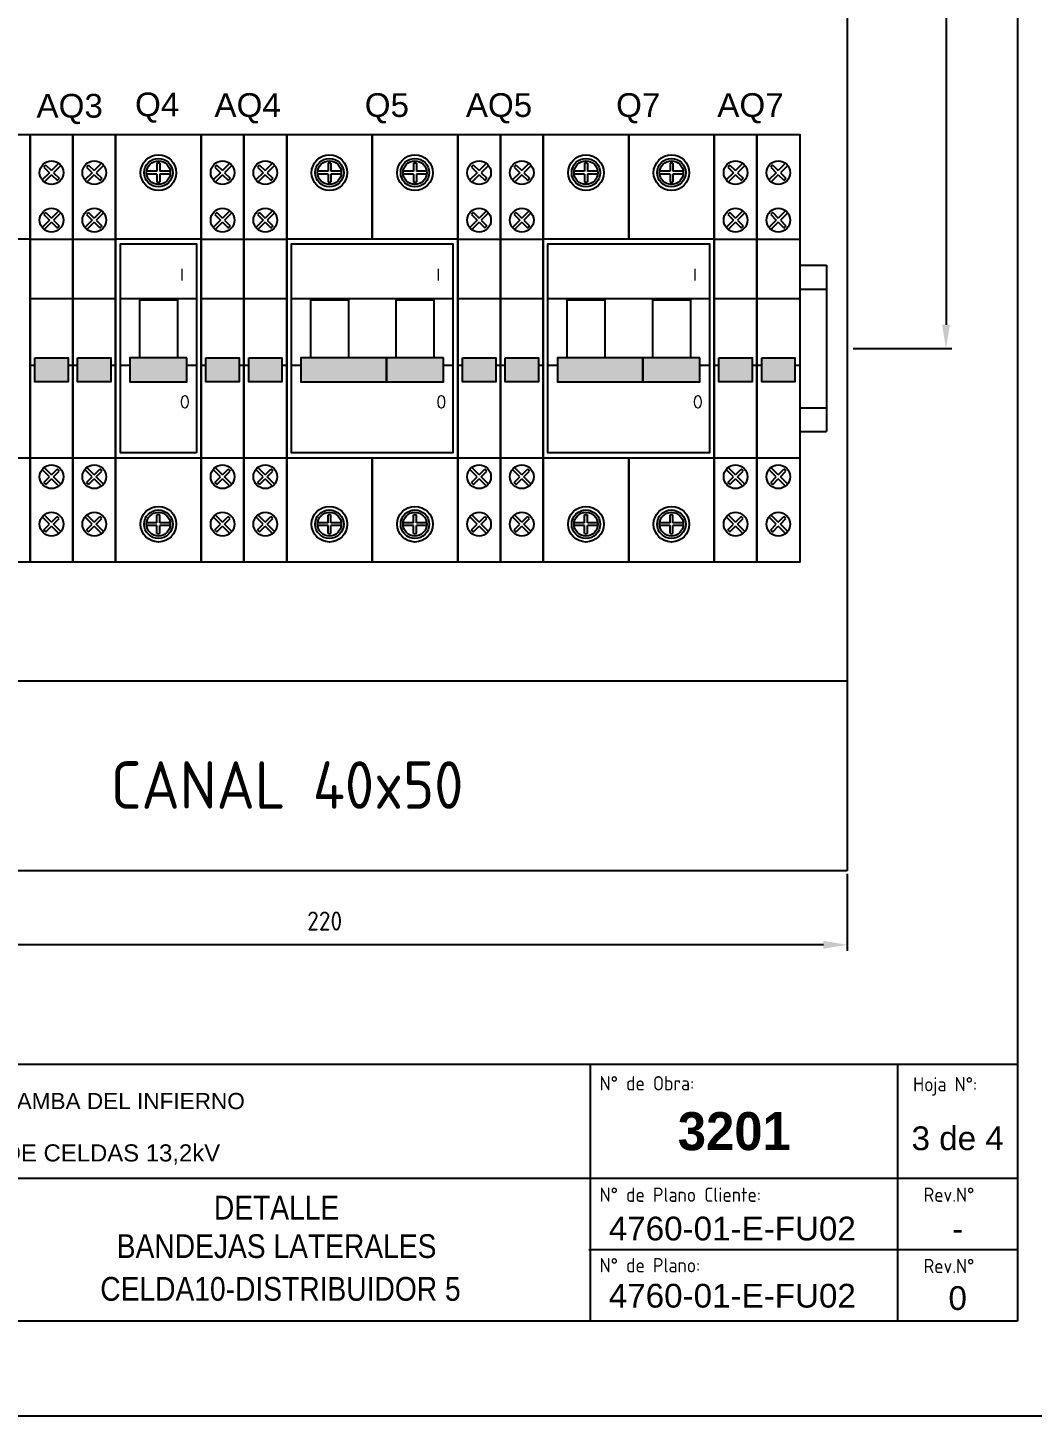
# Model space of a CAD drawing. Header units: millimetres. Extents: x 2272 to 7312, y -3839 to -3184.
# Drawn here: x 3417.3 to 3523, y -3839.2 to -3693 of the extents above; entities that cross this region are included whole.
import ezdxf
from ezdxf.enums import TextEntityAlignment as Align

# ---------------------------------------------------------------- set-up
doc = ezdxf.new("R2010")
doc.units = ezdxf.units.MM
for name, color, linetype in [('AUXILIAR', 30, 'Continuous'), ('COTAS', 3, 'Continuous'), ('TEXTO', 3, 'Continuous'), ('TEXTOS', 3, 'Continuous')]:
    doc.layers.add(name, color=color, linetype=linetype)
doc.styles.add('ROMAND', font='romand__.ttf')
doc.styles.add('ROMANS', font='isocp3.shx')
doc.styles.get("Standard").update_dxf_attribs({"font": 'arial.ttf'})
doc.styles.add('style1', font='arial.ttf', dxfattribs={"height": 1})
doc.styles.add('style2', font='romab___.ttf', dxfattribs={"height": 1})

# ---------------------------------------------------------------- blocks, each defined once
blk = doc.blocks.new('A3-Funcional')
at = {"color": 1, "linetype": 'Continuous'}
for p, q in [((410, 287), (410, 10)), ((410, 37), (25, 37)), ((365, 37), (365, 10)), ((410, 10), (25, 10))]:
    blk.add_line(p, q, dxfattribs=at)
at = {"color": 1}
blk.add_line((365, 37), (365, 10), dxfattribs=at)
at = {"color": 7}
for p, q in [((397.38, 37), (397.38, 25)), ((365, 25), (282, 25)), ((409.88, 25), (364.88, 25)), ((397.38, 25), (397.38, 10)), ((409.88, 17.5), (364.88, 17.5))]:
    blk.add_line(p, q, dxfattribs=at)
at = {"color": 11}
blk.add_lwpolyline([(0, 0), (0, 297), (420, 297), (420, 0)], close=True, dxfattribs=at)
at = {"layer": 'TEXTOS', "color": 4, "linetype": 'Continuous', "style": 'ROMANS'}
for s, p in [('N° de Obra:', (366.01, 34.29)), ('Hoja N°:', (399.01, 34.19)), ('N° de Plano Cliente:', (366.01, 22.56)), ('Rev.N°', (400.12, 22.56)), ('N° de Plano:', (366.01, 15.14)), ('Rev.N°', (400.12, 15.06))]:
    blk.add_text(s, height=1.5, dxfattribs=at).set_placement(p)
at = {"layer": 'TEXTOS', "color": 7, "linetype": 'Continuous', "style": 'style2', "width": 0.8}
blk.add_attdef('CLIENTE', (295.02, 31.81), '', height=3.5, dxfattribs=at)
at = {"layer": 'TEXTOS', "color": 7, "style": 'style2'}
blk.add_attdef('NºOBRA', text='', height=4, dxfattribs=at).set_placement((380.19, 28), align=Align.CENTER)
at = {"layer": 'TEXTOS', "style": 'ROMANS'}
for tag, p in [('04/01/01', (204.48, 27.37)), ('NAMEDIB', (224.48, 27.33)), ('FECHREV', (204.48, 20.11)), ('NAMEREV', (224.48, 20.1)), ('FECHAPR', (204.48, 12.61)), ('NAMEAPR', (224.48, 12.6))]:
    blk.add_attdef(tag, text='', height=2, dxfattribs=at).set_placement(p, align=Align.CENTER)
at = {"layer": 'TEXTOS', "color": 7, "style": 'style1'}
blk.add_attdef('OBRA', (295.02, 26.8), '', height=2.5, dxfattribs=at)
at = {"layer": 'TEXTOS', "color": 7, "linetype": 'Continuous', "style": 'style1'}
for tag, p in [('0/0', (403.7, 28)), ('1088-01MP01', (379.98, 18.5)), ('REVCLIENTE', (403.7, 18.5)), ('1088-01MP01', (379.98, 11.43)), ('REV', (403.7, 11.19))]:
    blk.add_attdef(tag, text='', height=2.5, dxfattribs=at).set_placement(p, align=Align.CENTER)
at = {"layer": 'TEXTOS', "color": 7, "style": 'style1', "width": 0.85}
for tag, p in [('DESCRIPCION1', (332.01, 20.37)), ('DESCRIPCION2', (332.01, 16.29)), ('DESCRIPCION3', (332.01, 12.18))]:
    blk.add_attdef(tag, text='', height=2.5, dxfattribs=at).set_placement(p, align=Align.CENTER)
blk = doc.blocks.new('A$C24A666E3')
at = {"layer": 'AUXILIAR'}
h = blk.add_hatch(color=256, dxfattribs=at)
h.dxf.hatch_style = 1
h.paths.add_polyline_path([(1286.585, -384.497), (1279.585, -384.497), (1279.585, -389.497), (1286.585, -389.497)])
h = blk.add_hatch(color=256, dxfattribs=at)
h.dxf.hatch_style = 1
h.paths.add_polyline_path([(1295.585, -384.497), (1288.585, -384.497), (1288.585, -389.497), (1295.585, -389.497)])
blk.add_hatch(color=256, dxfattribs=at).paths.add_polyline_path([(1311.585, -384.497), (1299.585, -384.497), (1299.585, -389.497), (1311.585, -389.497)])
h = blk.add_hatch(color=256, dxfattribs=at)
h.dxf.hatch_style = 1
h.paths.add_polyline_path([(1322.585, -384.497), (1315.585, -384.497), (1315.585, -389.497), (1322.585, -389.497)])
h = blk.add_hatch(color=256, dxfattribs=at)
h.dxf.hatch_style = 1
h.paths.add_polyline_path([(1331.585, -384.497), (1324.585, -384.497), (1324.585, -389.497), (1331.585, -389.497)])
h = blk.add_hatch(color=256, dxfattribs=at)
h.paths.add_polyline_path([(1365.585, -384.497), (1353.585, -384.497), (1353.585, -389.497), (1365.585, -389.497)])
h.paths.add_polyline_path([(1353.585, -384.497), (1335.585, -384.497), (1335.585, -389.497), (1353.585, -389.497)])
h = blk.add_hatch(color=256, dxfattribs=at)
h.dxf.hatch_style = 1
h.paths.add_polyline_path([(1376.585, -384.497), (1369.585, -384.497), (1369.585, -389.497), (1376.585, -389.497)])
h = blk.add_hatch(color=256, dxfattribs=at)
h.dxf.hatch_style = 1
h.paths.add_polyline_path([(1385.585, -384.497), (1378.585, -384.497), (1378.585, -389.497), (1385.585, -389.497)])
h = blk.add_hatch(color=256, dxfattribs=at)
h.paths.add_polyline_path([(1419.585, -384.497), (1407.585, -384.497), (1407.585, -389.497), (1419.585, -389.497)])
h.paths.add_polyline_path([(1407.585, -384.497), (1389.585, -384.497), (1389.585, -389.497), (1407.585, -389.497)])
h = blk.add_hatch(color=256, dxfattribs=at)
h.dxf.hatch_style = 1
h.paths.add_polyline_path([(1430.585, -384.497), (1423.585, -384.497), (1423.585, -389.497), (1430.585, -389.497)])
h = blk.add_hatch(color=256, dxfattribs=at)
h.dxf.hatch_style = 1
h.paths.add_polyline_path([(1439.585, -384.497), (1432.585, -384.497), (1432.585, -389.497), (1439.585, -389.497)])
for p, q in [((1450.585, -62.497), (1450.585, -492.497)), ((1230.585, -452.497), (1450.585, -452.497)), ((1450.585, -452.497), (1450.585, -492.497)), ((1450.585, -492.497), (1230.585, -492.497)), ((1450.585, -492.497), (1230.585, -492.497))]:
    blk.add_line(p, q)
for p, q in [((1281.475, -344.311), (1282.661, -345.497)), ((1281.899, -343.886), (1283.085, -345.072)), ((1284.628, -343.53), (1283.085, -345.072)), ((1285.052, -343.954), (1283.509, -345.497)), ((1290.475, -344.311), (1291.661, -345.497)), ((1290.899, -343.886), (1292.085, -345.072)), ((1293.628, -343.53), (1292.085, -345.072)), ((1294.052, -343.954), (1292.509, -345.497)), ((1305.285, -343.519), (1305.285, -345.197)), ((1305.885, -343.519), (1305.885, -345.197)), ((1317.475, -344.311), (1318.661, -345.497)), ((1317.899, -343.886), (1319.085, -345.072)), ((1320.628, -343.53), (1319.085, -345.072)), ((1321.052, -343.954), (1319.509, -345.497)), ((1326.475, -344.311), (1327.661, -345.497)), ((1326.899, -343.886), (1328.085, -345.072)), ((1329.628, -343.53), (1328.085, -345.072)), ((1330.052, -343.954), (1328.509, -345.497)), ((1341.285, -343.519), (1341.285, -345.197)), ((1341.885, -343.519), (1341.885, -345.197)), ((1359.285, -343.519), (1359.285, -345.197)), ((1359.885, -343.519), (1359.885, -345.197)), ((1371.475, -344.311), (1372.661, -345.497)), ((1371.899, -343.886), (1373.085, -345.072)), ((1374.628, -343.53), (1373.085, -345.072)), ((1375.052, -343.954), (1373.509, -345.497)), ((1380.475, -344.311), (1381.661, -345.497)), ((1380.899, -343.886), (1382.085, -345.072)), ((1383.628, -343.53), (1382.085, -345.072)), ((1384.052, -343.954), (1382.509, -345.497)), ((1395.285, -343.519), (1395.285, -345.197)), ((1395.885, -343.519), (1395.885, -345.197)), ((1413.285, -343.519), (1413.285, -345.197)), ((1413.885, -343.519), (1413.885, -345.197)), ((1425.475, -344.311), (1426.661, -345.497)), ((1425.899, -343.886), (1427.085, -345.072)), ((1428.628, -343.53), (1427.085, -345.072)), ((1429.052, -343.954), (1427.509, -345.497)), ((1434.475, -344.311), (1435.661, -345.497)), ((1434.899, -343.886), (1436.085, -345.072)), ((1437.628, -343.53), (1436.085, -345.072)), ((1438.052, -343.954), (1436.509, -345.497)), ((1282.661, -345.497), (1281.118, -347.04)), ((1283.085, -345.921), (1281.542, -347.464)), ((1283.085, -345.921), (1284.271, -347.107)), ((1283.509, -345.497), (1284.695, -346.683)), ((1291.661, -345.497), (1290.118, -347.04)), ((1292.085, -345.921), (1290.542, -347.464)), ((1292.085, -345.921), (1293.271, -347.107)), ((1292.509, -345.497), (1293.695, -346.683)), ((1305.285, -345.197), (1303.103, -345.197)), ((1305.285, -345.797), (1303.103, -345.797)), ((1305.285, -345.797), (1305.285, -347.474)), ((1308.067, -345.197), (1305.885, -345.197)), ((1308.067, -345.797), (1305.885, -345.797)), ((1305.885, -345.797), (1305.885, -347.474)), ((1318.661, -345.497), (1317.118, -347.04)), ((1319.085, -345.921), (1317.542, -347.464)), ((1319.085, -345.921), (1320.271, -347.107)), ((1319.509, -345.497), (1320.695, -346.683)), ((1327.661, -345.497), (1326.118, -347.04)), ((1328.085, -345.921), (1326.542, -347.464)), ((1328.085, -345.921), (1329.271, -347.107)), ((1328.509, -345.497), (1329.695, -346.683)), ((1341.285, -345.197), (1339.103, -345.197)), ((1341.285, -345.797), (1339.103, -345.797)), ((1341.285, -345.797), (1341.285, -347.474)), ((1344.067, -345.197), (1341.885, -345.197)), ((1341.885, -345.797), (1341.885, -347.474)), ((1344.067, -345.797), (1341.885, -345.797)), ((1359.285, -345.197), (1357.103, -345.197)), ((1359.285, -345.797), (1357.103, -345.797)), ((1359.285, -345.797), (1359.285, -347.474)), ((1362.067, -345.197), (1359.885, -345.197)), ((1362.067, -345.797), (1359.885, -345.797)), ((1359.885, -345.797), (1359.885, -347.474)), ((1372.661, -345.497), (1371.118, -347.04)), ((1373.085, -345.921), (1371.542, -347.464)), ((1373.085, -345.921), (1374.271, -347.107)), ((1373.509, -345.497), (1374.695, -346.683)), ((1381.661, -345.497), (1380.118, -347.04)), ((1382.085, -345.921), (1380.542, -347.464)), ((1382.085, -345.921), (1383.271, -347.107)), ((1382.509, -345.497), (1383.695, -346.683)), ((1395.285, -345.197), (1393.103, -345.197)), ((1395.285, -345.797), (1393.103, -345.797)), ((1395.285, -345.797), (1395.285, -347.474)), ((1398.067, -345.197), (1395.885, -345.197)), ((1395.885, -345.797), (1395.885, -347.474)), ((1398.067, -345.797), (1395.885, -345.797)), ((1413.285, -345.197), (1411.103, -345.197)), ((1413.285, -345.797), (1411.103, -345.797)), ((1413.285, -345.797), (1413.285, -347.474)), ((1416.067, -345.197), (1413.885, -345.197)), ((1416.067, -345.797), (1413.885, -345.797)), ((1413.885, -345.797), (1413.885, -347.474)), ((1426.661, -345.497), (1425.118, -347.04)), ((1427.085, -345.921), (1425.542, -347.464)), ((1427.085, -345.921), (1428.271, -347.107)), ((1427.509, -345.497), (1428.695, -346.683)), ((1435.661, -345.497), (1434.118, -347.04)), ((1436.085, -345.921), (1434.542, -347.464)), ((1436.085, -345.921), (1437.271, -347.107)), ((1436.509, -345.497), (1437.695, -346.683)), ((1284.628, -353.53), (1283.085, -355.072)), ((1293.628, -353.53), (1292.085, -355.072)), ((1320.628, -353.53), (1319.085, -355.072)), ((1329.628, -353.53), (1328.085, -355.072)), ((1374.628, -353.53), (1373.085, -355.072)), ((1383.628, -353.53), (1382.085, -355.072)), ((1428.628, -353.53), (1427.085, -355.072)), ((1437.628, -353.53), (1436.085, -355.072)), ((1282.661, -355.497), (1281.118, -357.04)), ((1281.475, -354.311), (1282.661, -355.497)), ((1283.085, -355.921), (1281.542, -357.464)), ((1281.899, -353.886), (1283.085, -355.072)), ((1283.085, -355.921), (1284.271, -357.107)), ((1285.052, -353.954), (1283.509, -355.497)), ((1283.509, -355.497), (1284.695, -356.683)), ((1291.661, -355.497), (1290.118, -357.04)), ((1290.475, -354.311), (1291.661, -355.497)), ((1292.085, -355.921), (1290.542, -357.464)), ((1290.899, -353.886), (1292.085, -355.072)), ((1292.085, -355.921), (1293.271, -357.107)), ((1294.052, -353.954), (1292.509, -355.497)), ((1292.509, -355.497), (1293.695, -356.683)), ((1318.661, -355.497), (1317.118, -357.04)), ((1317.475, -354.311), (1318.661, -355.497)), ((1319.085, -355.921), (1317.542, -357.464)), ((1317.899, -353.886), (1319.085, -355.072)), ((1319.085, -355.921), (1320.271, -357.107)), ((1321.052, -353.954), (1319.509, -355.497)), ((1319.509, -355.497), (1320.695, -356.683)), ((1327.661, -355.497), (1326.118, -357.04)), ((1326.475, -354.311), (1327.661, -355.497)), ((1328.085, -355.921), (1326.542, -357.464)), ((1326.899, -353.886), (1328.085, -355.072)), ((1328.085, -355.921), (1329.271, -357.107)), ((1330.052, -353.954), (1328.509, -355.497)), ((1328.509, -355.497), (1329.695, -356.683)), ((1372.661, -355.497), (1371.118, -357.04)), ((1371.475, -354.311), (1372.661, -355.497)), ((1373.085, -355.921), (1371.542, -357.464)), ((1371.899, -353.886), (1373.085, -355.072)), ((1373.085, -355.921), (1374.271, -357.107)), ((1375.052, -353.954), (1373.509, -355.497)), ((1373.509, -355.497), (1374.695, -356.683)), ((1381.661, -355.497), (1380.118, -357.04)), ((1380.475, -354.311), (1381.661, -355.497)), ((1382.085, -355.921), (1380.542, -357.464)), ((1380.899, -353.886), (1382.085, -355.072)), ((1382.085, -355.921), (1383.271, -357.107)), ((1384.052, -353.954), (1382.509, -355.497)), ((1382.509, -355.497), (1383.695, -356.683)), ((1426.661, -355.497), (1425.118, -357.04)), ((1425.475, -354.311), (1426.661, -355.497)), ((1427.085, -355.921), (1425.542, -357.464)), ((1425.899, -353.886), (1427.085, -355.072)), ((1427.085, -355.921), (1428.271, -357.107)), ((1429.052, -353.954), (1427.509, -355.497)), ((1427.509, -355.497), (1428.695, -356.683)), ((1435.661, -355.497), (1434.118, -357.04)), ((1434.475, -354.311), (1435.661, -355.497)), ((1436.085, -355.921), (1434.542, -357.464)), ((1434.899, -353.886), (1436.085, -355.072)), ((1436.085, -355.921), (1437.271, -357.107)), ((1438.052, -353.954), (1436.509, -355.497)), ((1436.509, -355.497), (1437.695, -356.683)), ((1278.585, -359.497), (1260.585, -359.497)), ((1278.585, -359.497), (1287.585, -359.497)), ((1287.585, -359.497), (1296.585, -359.497)), ((1314.585, -359.497), (1296.585, -359.497)), ((1314.585, -359.497), (1323.585, -359.497)), ((1323.585, -359.497), (1332.585, -359.497)), ((1350.585, -359.497), (1332.585, -359.497)), ((1368.585, -359.497), (1350.585, -359.497)), ((1368.585, -359.497), (1377.585, -359.497)), ((1377.585, -359.497), (1386.585, -359.497)), ((1404.585, -359.497), (1386.585, -359.497)), ((1422.585, -359.497), (1404.585, -359.497)), ((1422.585, -359.497), (1431.585, -359.497)), ((1431.585, -359.497), (1440.585, -359.497)), ((1440.585, -364.997), (1446.212, -364.997)), ((1446.212, -364.997), (1446.212, -399.997)), ((1440.585, -369.997), (1446.212, -369.997)), ((1278.585, -371.997), (1287.585, -371.997)), ((1287.585, -371.997), (1296.585, -371.997)), ((1297.585, -371.997), (1313.585, -371.997)), ((1301.585, -371.997), (1301.585, -384.497)), ((1301.585, -372.297), (1309.585, -372.297)), ((1309.585, -371.997), (1309.585, -384.497)), ((1314.585, -371.997), (1323.585, -371.997)), ((1323.585, -371.997), (1332.585, -371.997)), ((1333.585, -371.997), (1351.585, -371.997)), ((1337.585, -371.997), (1337.585, -384.497)), ((1337.585, -372.297), (1345.585, -372.297)), ((1345.585, -371.997), (1345.585, -384.497)), ((1351.585, -371.997), (1367.585, -371.997)), ((1355.585, -371.997), (1355.585, -384.497)), ((1355.585, -372.297), (1363.585, -372.297)), ((1363.585, -371.997), (1363.585, -384.497)), ((1368.585, -371.997), (1377.585, -371.997)), ((1377.585, -371.997), (1386.585, -371.997)), ((1387.585, -371.997), (1405.585, -371.997)), ((1391.585, -371.997), (1391.585, -384.497)), ((1391.585, -372.297), (1399.585, -372.297)), ((1399.585, -371.997), (1399.585, -384.497)), ((1405.585, -371.997), (1421.585, -371.997)), ((1409.585, -371.997), (1409.585, -384.497)), ((1409.585, -372.297), (1417.585, -372.297)), ((1417.585, -371.997), (1417.585, -384.497)), ((1422.585, -371.997), (1431.585, -371.997)), ((1431.585, -371.997), (1440.585, -371.997)), ((1278.585, -385.997), (1279.585, -385.997)), ((1286.585, -385.997), (1287.585, -385.997)), ((1287.585, -385.997), (1288.585, -385.997)), ((1295.585, -385.997), (1296.585, -385.997)), ((1297.585, -385.997), (1299.585, -385.997)), ((1311.585, -385.997), (1313.585, -385.997)), ((1314.585, -385.997), (1315.585, -385.997)), ((1322.585, -385.997), (1323.585, -385.997)), ((1323.585, -385.997), (1324.585, -385.997)), ((1331.585, -385.997), (1332.585, -385.997)), ((1333.585, -385.997), (1335.585, -385.997)), ((1365.585, -385.997), (1367.585, -385.997)), ((1368.585, -385.997), (1369.585, -385.997)), ((1376.585, -385.997), (1377.585, -385.997)), ((1377.585, -385.997), (1378.585, -385.997)), ((1385.585, -385.997), (1386.585, -385.997)), ((1387.585, -385.997), (1389.585, -385.997)), ((1419.585, -385.997), (1421.585, -385.997)), ((1422.585, -385.997), (1423.585, -385.997)), ((1430.585, -385.997), (1431.585, -385.997)), ((1431.585, -385.997), (1432.585, -385.997)), ((1439.585, -385.997), (1440.585, -385.997)), ((1440.585, -394.997), (1446.212, -394.997)), ((1440.585, -399.997), (1446.212, -399.997)), ((1260.585, -405.497), (1278.585, -405.497)), ((1278.585, -405.497), (1287.585, -405.497)), ((1287.585, -405.497), (1296.585, -405.497)), ((1296.585, -405.497), (1314.585, -405.497)), ((1314.585, -405.497), (1323.585, -405.497)), ((1323.585, -405.497), (1332.585, -405.497)), ((1332.585, -405.497), (1350.585, -405.497)), ((1350.585, -405.497), (1368.585, -405.497)), ((1368.585, -405.497), (1377.585, -405.497)), ((1377.585, -405.497), (1386.585, -405.497)), ((1386.585, -405.497), (1404.585, -405.497)), ((1404.585, -405.497), (1422.585, -405.497)), ((1422.585, -405.497), (1431.585, -405.497)), ((1431.585, -405.497), (1440.585, -405.497)), ((1282.661, -409.497), (1281.118, -407.954)), ((1283.085, -409.072), (1281.542, -407.53)), ((1283.085, -409.072), (1284.271, -407.886)), ((1283.509, -409.497), (1284.695, -408.311)), ((1291.661, -409.497), (1290.118, -407.954)), ((1292.085, -409.072), (1290.542, -407.53)), ((1292.085, -409.072), (1293.271, -407.886)), ((1292.509, -409.497), (1293.695, -408.311)), ((1318.661, -409.497), (1317.118, -407.954)), ((1319.085, -409.072), (1317.542, -407.53)), ((1319.085, -409.072), (1320.271, -407.886)), ((1319.509, -409.497), (1320.695, -408.311)), ((1327.661, -409.497), (1326.118, -407.954)), ((1328.085, -409.072), (1326.542, -407.53)), ((1328.085, -409.072), (1329.271, -407.886)), ((1328.509, -409.497), (1329.695, -408.311)), ((1372.661, -409.497), (1371.118, -407.954)), ((1373.085, -409.072), (1371.542, -407.53)), ((1373.085, -409.072), (1374.271, -407.886)), ((1373.509, -409.497), (1374.695, -408.311)), ((1381.661, -409.497), (1380.118, -407.954)), ((1382.085, -409.072), (1380.542, -407.53)), ((1382.085, -409.072), (1383.271, -407.886)), ((1382.509, -409.497), (1383.695, -408.311)), ((1426.661, -409.497), (1425.118, -407.954)), ((1427.085, -409.072), (1425.542, -407.53)), ((1427.085, -409.072), (1428.271, -407.886)), ((1427.509, -409.497), (1428.695, -408.311)), ((1435.661, -409.497), (1434.118, -407.954)), ((1436.085, -409.072), (1434.542, -407.53)), ((1436.085, -409.072), (1437.271, -407.886)), ((1436.509, -409.497), (1437.695, -408.311)), ((1281.475, -410.683), (1282.661, -409.497)), ((1281.899, -411.107), (1283.085, -409.921)), ((1284.628, -411.464), (1283.085, -409.921)), ((1285.052, -411.04), (1283.509, -409.497)), ((1290.475, -410.683), (1291.661, -409.497)), ((1290.899, -411.107), (1292.085, -409.921)), ((1293.628, -411.464), (1292.085, -409.921)), ((1294.052, -411.04), (1292.509, -409.497)), ((1317.475, -410.683), (1318.661, -409.497)), ((1317.899, -411.107), (1319.085, -409.921)), ((1320.628, -411.464), (1319.085, -409.921)), ((1321.052, -411.04), (1319.509, -409.497)), ((1326.475, -410.683), (1327.661, -409.497)), ((1326.899, -411.107), (1328.085, -409.921)), ((1329.628, -411.464), (1328.085, -409.921)), ((1330.052, -411.04), (1328.509, -409.497)), ((1371.475, -410.683), (1372.661, -409.497)), ((1371.899, -411.107), (1373.085, -409.921)), ((1374.628, -411.464), (1373.085, -409.921)), ((1375.052, -411.04), (1373.509, -409.497)), ((1380.475, -410.683), (1381.661, -409.497)), ((1380.899, -411.107), (1382.085, -409.921)), ((1383.628, -411.464), (1382.085, -409.921)), ((1384.052, -411.04), (1382.509, -409.497)), ((1425.475, -410.683), (1426.661, -409.497)), ((1425.899, -411.107), (1427.085, -409.921)), ((1428.628, -411.464), (1427.085, -409.921)), ((1429.052, -411.04), (1427.509, -409.497)), ((1434.475, -410.683), (1435.661, -409.497)), ((1434.899, -411.107), (1436.085, -409.921)), ((1437.628, -411.464), (1436.085, -409.921)), ((1438.052, -411.04), (1436.509, -409.497)), ((1283.085, -419.072), (1281.542, -417.53)), ((1283.085, -419.072), (1284.271, -417.886)), ((1292.085, -419.072), (1290.542, -417.53)), ((1292.085, -419.072), (1293.271, -417.886)), ((1305.285, -419.197), (1305.285, -417.519)), ((1305.885, -419.197), (1305.885, -417.519)), ((1319.085, -419.072), (1317.542, -417.53)), ((1319.085, -419.072), (1320.271, -417.886)), ((1328.085, -419.072), (1326.542, -417.53)), ((1328.085, -419.072), (1329.271, -417.886)), ((1341.285, -419.197), (1341.285, -417.519)), ((1341.885, -419.197), (1341.885, -417.519)), ((1359.285, -419.197), (1359.285, -417.519)), ((1359.885, -419.197), (1359.885, -417.519)), ((1373.085, -419.072), (1371.542, -417.53)), ((1373.085, -419.072), (1374.271, -417.886)), ((1382.085, -419.072), (1380.542, -417.53)), ((1382.085, -419.072), (1383.271, -417.886)), ((1395.285, -419.197), (1395.285, -417.519)), ((1395.885, -419.197), (1395.885, -417.519)), ((1413.285, -419.197), (1413.285, -417.519)), ((1413.885, -419.197), (1413.885, -417.519)), ((1427.085, -419.072), (1425.542, -417.53)), ((1427.085, -419.072), (1428.271, -417.886)), ((1436.085, -419.072), (1434.542, -417.53)), ((1436.085, -419.072), (1437.271, -417.886)), ((1282.661, -419.497), (1281.118, -417.954)), ((1281.475, -420.683), (1282.661, -419.497)), ((1281.899, -421.107), (1283.085, -419.921)), ((1284.628, -421.464), (1283.085, -419.921)), ((1283.509, -419.497), (1284.695, -418.311)), ((1285.052, -421.04), (1283.509, -419.497)), ((1291.661, -419.497), (1290.118, -417.954)), ((1290.475, -420.683), (1291.661, -419.497)), ((1290.899, -421.107), (1292.085, -419.921)), ((1293.628, -421.464), (1292.085, -419.921)), ((1292.509, -419.497), (1293.695, -418.311)), ((1294.052, -421.04), (1292.509, -419.497)), ((1305.285, -419.197), (1303.103, -419.197)), ((1305.285, -419.797), (1303.103, -419.797)), ((1305.285, -421.474), (1305.285, -419.797)), ((1308.067, -419.197), (1305.885, -419.197)), ((1308.067, -419.797), (1305.885, -419.797)), ((1305.885, -421.474), (1305.885, -419.797)), ((1318.661, -419.497), (1317.118, -417.954)), ((1317.475, -420.683), (1318.661, -419.497)), ((1317.899, -421.107), (1319.085, -419.921)), ((1320.628, -421.464), (1319.085, -419.921)), ((1319.509, -419.497), (1320.695, -418.311)), ((1321.052, -421.04), (1319.509, -419.497)), ((1327.661, -419.497), (1326.118, -417.954)), ((1326.475, -420.683), (1327.661, -419.497)), ((1326.899, -421.107), (1328.085, -419.921)), ((1329.628, -421.464), (1328.085, -419.921)), ((1328.509, -419.497), (1329.695, -418.311)), ((1330.052, -421.04), (1328.509, -419.497)), ((1341.285, -419.197), (1339.103, -419.197)), ((1341.285, -419.797), (1339.103, -419.797)), ((1341.285, -421.474), (1341.285, -419.797)), ((1344.067, -419.197), (1341.885, -419.197)), ((1341.885, -421.474), (1341.885, -419.797)), ((1344.067, -419.797), (1341.885, -419.797)), ((1359.285, -419.197), (1357.103, -419.197)), ((1359.285, -419.797), (1357.103, -419.797)), ((1359.285, -421.474), (1359.285, -419.797)), ((1362.067, -419.197), (1359.885, -419.197)), ((1362.067, -419.797), (1359.885, -419.797)), ((1359.885, -421.474), (1359.885, -419.797)), ((1372.661, -419.497), (1371.118, -417.954)), ((1371.475, -420.683), (1372.661, -419.497)), ((1371.899, -421.107), (1373.085, -419.921)), ((1374.628, -421.464), (1373.085, -419.921)), ((1373.509, -419.497), (1374.695, -418.311)), ((1375.052, -421.04), (1373.509, -419.497)), ((1381.661, -419.497), (1380.118, -417.954)), ((1380.475, -420.683), (1381.661, -419.497)), ((1380.899, -421.107), (1382.085, -419.921)), ((1383.628, -421.464), (1382.085, -419.921)), ((1382.509, -419.497), (1383.695, -418.311)), ((1384.052, -421.04), (1382.509, -419.497)), ((1395.285, -419.197), (1393.103, -419.197)), ((1395.285, -419.797), (1393.103, -419.797)), ((1395.285, -421.474), (1395.285, -419.797)), ((1398.067, -419.197), (1395.885, -419.197)), ((1395.885, -421.474), (1395.885, -419.797)), ((1398.067, -419.797), (1395.885, -419.797)), ((1413.285, -419.197), (1411.103, -419.197)), ((1413.285, -419.797), (1411.103, -419.797)), ((1413.285, -421.474), (1413.285, -419.797)), ((1416.067, -419.197), (1413.885, -419.197)), ((1416.067, -419.797), (1413.885, -419.797)), ((1413.885, -421.474), (1413.885, -419.797)), ((1426.661, -419.497), (1425.118, -417.954)), ((1425.475, -420.683), (1426.661, -419.497)), ((1425.899, -421.107), (1427.085, -419.921)), ((1428.628, -421.464), (1427.085, -419.921)), ((1427.509, -419.497), (1428.695, -418.311)), ((1429.052, -421.04), (1427.509, -419.497)), ((1435.661, -419.497), (1434.118, -417.954)), ((1434.475, -420.683), (1435.661, -419.497)), ((1434.899, -421.107), (1436.085, -419.921)), ((1437.628, -421.464), (1436.085, -419.921)), ((1436.509, -419.497), (1437.695, -418.311)), ((1438.052, -421.04), (1436.509, -419.497))]:
    blk.add_line(p, q, dxfattribs=at)
for points in [[(1260.585, -359.497), (1260.585, -337.497), (1278.585, -337.497), (1278.585, -427.497), (1260.585, -427.497), (1260.585, -405.497)], [(1350.585, -405.497), (1350.585, -427.497), (1332.585, -427.497), (1332.585, -337.497), (1350.585, -337.497), (1350.585, -359.497)], [(1350.585, -359.497), (1350.585, -337.497), (1368.585, -337.497), (1368.585, -427.497), (1350.585, -427.497), (1350.585, -405.497)], [(1404.585, -405.497), (1404.585, -427.497), (1386.585, -427.497), (1386.585, -337.497), (1404.585, -337.497), (1404.585, -359.497)], [(1404.585, -359.497), (1404.585, -337.497), (1422.585, -337.497), (1422.585, -427.497), (1404.585, -427.497), (1404.585, -405.497)], [(1351.585, -404.497), (1333.585, -404.497), (1333.585, -360.497), (1349.585, -360.497)], [(1349.585, -360.497), (1367.585, -360.497), (1367.585, -404.497), (1351.585, -404.497)], [(1405.585, -404.497), (1387.585, -404.497), (1387.585, -360.497), (1403.585, -360.497)], [(1403.585, -360.497), (1421.585, -360.497), (1421.585, -404.497), (1405.585, -404.497)]]:
    blk.add_lwpolyline(points, dxfattribs=at)
for points in [[(1278.585, -337.497), (1287.585, -337.497), (1287.585, -427.497), (1278.585, -427.497)], [(1287.585, -337.497), (1296.585, -337.497), (1296.585, -427.497), (1287.585, -427.497)], [(1296.585, -427.497), (1296.585, -337.497), (1314.585, -337.497), (1314.585, -427.497)], [(1314.585, -337.497), (1323.585, -337.497), (1323.585, -427.497), (1314.585, -427.497)], [(1323.585, -337.497), (1332.585, -337.497), (1332.585, -427.497), (1323.585, -427.497)], [(1368.585, -337.497), (1377.585, -337.497), (1377.585, -427.497), (1368.585, -427.497)], [(1377.585, -337.497), (1386.585, -337.497), (1386.585, -427.497), (1377.585, -427.497)], [(1422.585, -337.497), (1431.585, -337.497), (1431.585, -427.497), (1422.585, -427.497)], [(1431.585, -337.497), (1440.585, -337.497), (1440.585, -427.497), (1431.585, -427.497)], [(1313.585, -404.497), (1297.585, -404.497), (1297.585, -360.497), (1313.585, -360.497)], [(1279.585, -384.497), (1286.585, -384.497), (1286.585, -389.497), (1279.585, -389.497)], [(1288.585, -384.497), (1295.585, -384.497), (1295.585, -389.497), (1288.585, -389.497)], [(1311.585, -384.497), (1299.585, -384.497), (1299.585, -389.497), (1311.585, -389.497)], [(1315.585, -384.497), (1322.585, -384.497), (1322.585, -389.497), (1315.585, -389.497)], [(1324.585, -384.497), (1331.585, -384.497), (1331.585, -389.497), (1324.585, -389.497)], [(1353.585, -384.497), (1335.585, -384.497), (1335.585, -389.497), (1353.585, -389.497)], [(1365.585, -384.497), (1353.585, -384.497), (1353.585, -389.497), (1365.585, -389.497)], [(1369.585, -384.497), (1376.585, -384.497), (1376.585, -389.497), (1369.585, -389.497)], [(1378.585, -384.497), (1385.585, -384.497), (1385.585, -389.497), (1378.585, -389.497)], [(1407.585, -384.497), (1389.585, -384.497), (1389.585, -389.497), (1407.585, -389.497)], [(1419.585, -384.497), (1407.585, -384.497), (1407.585, -389.497), (1419.585, -389.497)], [(1423.585, -384.497), (1430.585, -384.497), (1430.585, -389.497), (1423.585, -389.497)], [(1432.585, -384.497), (1439.585, -384.497), (1439.585, -389.497), (1432.585, -389.497)]]:
    blk.add_lwpolyline(points, close=True, dxfattribs=at)
for centre, radius in [((1305.585, -345.497), 3.75), ((1341.585, -345.497), 3.75), ((1359.585, -345.497), 3.75), ((1395.585, -345.497), 3.75), ((1413.585, -345.497), 3.75), ((1283.085, -345.497), 2.5), ((1292.085, -345.497), 2.5), ((1305.585, -345.497), 3), ((1305.585, -345.497), 2.5), ((1319.085, -345.497), 2.5), ((1328.085, -345.497), 2.5), ((1341.585, -345.497), 3), ((1341.585, -345.497), 2.5), ((1359.585, -345.497), 3), ((1359.585, -345.497), 2.5), ((1373.085, -345.497), 2.5), ((1382.085, -345.497), 2.5), ((1395.585, -345.497), 3), ((1395.585, -345.497), 2.5), ((1413.585, -345.497), 3), ((1413.585, -345.497), 2.5), ((1427.085, -345.497), 2.5), ((1436.085, -345.497), 2.5), ((1283.085, -355.497), 2.5), ((1292.085, -355.497), 2.5), ((1319.085, -355.497), 2.5), ((1328.085, -355.497), 2.5), ((1373.085, -355.497), 2.5), ((1382.085, -355.497), 2.5), ((1427.085, -355.497), 2.5), ((1436.085, -355.497), 2.5), ((1283.085, -409.497), 2.5), ((1292.085, -409.497), 2.5), ((1319.085, -409.497), 2.5), ((1328.085, -409.497), 2.5), ((1373.085, -409.497), 2.5), ((1382.085, -409.497), 2.5), ((1427.085, -409.497), 2.5), ((1436.085, -409.497), 2.5), ((1283.085, -419.497), 2.5), ((1292.085, -419.497), 2.5), ((1305.585, -419.497), 3.75), ((1305.585, -419.497), 3), ((1305.585, -419.497), 2.5), ((1319.085, -419.497), 2.5), ((1328.085, -419.497), 2.5), ((1341.585, -419.497), 3.75), ((1341.585, -419.497), 3), ((1341.585, -419.497), 2.5), ((1359.585, -419.497), 3.75), ((1359.585, -419.497), 3), ((1359.585, -419.497), 2.5), ((1373.085, -419.497), 2.5), ((1382.085, -419.497), 2.5), ((1395.585, -419.497), 3.75), ((1395.585, -419.497), 3), ((1395.585, -419.497), 2.5), ((1413.585, -419.497), 3.75), ((1413.585, -419.497), 3), ((1413.585, -419.497), 2.5), ((1427.085, -419.497), 2.5), ((1436.085, -419.497), 2.5)]:
    blk.add_circle(centre, radius, dxfattribs=at)
for centre, start, end in [((1283.085, -345.497), 126.37307, 143.62693), ((1292.085, -345.497), 126.37307, 143.62693), ((1305.585, -345.497), 81.37307, 98.62693), ((1319.085, -345.497), 126.37307, 143.62693), ((1328.085, -345.497), 126.37307, 143.62693), ((1341.585, -345.497), 81.37307, 98.62693), ((1359.585, -345.497), 81.37307, 98.62693), ((1373.085, -345.497), 126.37307, 143.62693), ((1382.085, -345.497), 126.37307, 143.62693), ((1395.585, -345.497), 81.37307, 98.62693), ((1413.585, -345.497), 81.37307, 98.62693), ((1427.085, -345.497), 126.37307, 143.62693), ((1436.085, -345.497), 126.37307, 143.62693), ((1283.085, -345.497), 306.37307, 323.62693), ((1292.085, -345.497), 306.37307, 323.62693), ((1305.585, -345.497), 261.37307, 278.62693), ((1319.085, -345.497), 306.37307, 323.62693), ((1328.085, -345.497), 306.37307, 323.62693), ((1341.585, -345.497), 261.37307, 278.62693), ((1359.585, -345.497), 261.37307, 278.62693), ((1373.085, -345.497), 306.37307, 323.62693), ((1382.085, -345.497), 306.37307, 323.62693), ((1395.585, -345.497), 261.37307, 278.62693), ((1413.585, -345.497), 261.37307, 278.62693), ((1427.085, -345.497), 306.37307, 323.62693), ((1436.085, -345.497), 306.37307, 323.62693), ((1283.085, -355.497), 126.37307, 143.62693), ((1292.085, -355.497), 126.37307, 143.62693), ((1319.085, -355.497), 126.37307, 143.62693), ((1328.085, -355.497), 126.37307, 143.62693), ((1373.085, -355.497), 126.37307, 143.62693), ((1382.085, -355.497), 126.37307, 143.62693), ((1427.085, -355.497), 126.37307, 143.62693), ((1436.085, -355.497), 126.37307, 143.62693), ((1283.085, -355.497), 306.37307, 323.62693), ((1292.085, -355.497), 306.37307, 323.62693), ((1319.085, -355.497), 306.37307, 323.62693), ((1328.085, -355.497), 306.37307, 323.62693), ((1373.085, -355.497), 306.37307, 323.62693), ((1382.085, -355.497), 306.37307, 323.62693), ((1427.085, -355.497), 306.37307, 323.62693), ((1436.085, -355.497), 306.37307, 323.62693), ((1283.085, -409.497), 36.37307, 53.62693), ((1292.085, -409.497), 36.37307, 53.62693), ((1319.085, -409.497), 36.37307, 53.62693), ((1328.085, -409.497), 36.37307, 53.62693), ((1373.085, -409.497), 36.37307, 53.62693), ((1382.085, -409.497), 36.37307, 53.62693), ((1427.085, -409.497), 36.37307, 53.62693), ((1436.085, -409.497), 36.37307, 53.62693), ((1283.085, -409.497), 216.37307, 233.62693), ((1292.085, -409.497), 216.37307, 233.62693), ((1319.085, -409.497), 216.37307, 233.62693), ((1328.085, -409.497), 216.37307, 233.62693), ((1373.085, -409.497), 216.37307, 233.62693), ((1382.085, -409.497), 216.37307, 233.62693), ((1427.085, -409.497), 216.37307, 233.62693), ((1436.085, -409.497), 216.37307, 233.62693), ((1283.085, -419.497), 36.37307, 53.62693), ((1292.085, -419.497), 36.37307, 53.62693), ((1305.585, -419.497), 81.37307, 98.62693), ((1319.085, -419.497), 36.37307, 53.62693), ((1328.085, -419.497), 36.37307, 53.62693), ((1341.585, -419.497), 81.37307, 98.62693), ((1359.585, -419.497), 81.37307, 98.62693), ((1373.085, -419.497), 36.37307, 53.62693), ((1382.085, -419.497), 36.37307, 53.62693), ((1395.585, -419.497), 81.37307, 98.62693), ((1413.585, -419.497), 81.37307, 98.62693), ((1427.085, -419.497), 36.37307, 53.62693), ((1436.085, -419.497), 36.37307, 53.62693), ((1283.085, -419.497), 216.37307, 233.62693), ((1292.085, -419.497), 216.37307, 233.62693), ((1319.085, -419.497), 216.37307, 233.62693), ((1328.085, -419.497), 216.37307, 233.62693), ((1373.085, -419.497), 216.37307, 233.62693), ((1382.085, -419.497), 216.37307, 233.62693), ((1427.085, -419.497), 216.37307, 233.62693), ((1436.085, -419.497), 216.37307, 233.62693), ((1305.585, -419.497), 261.37307, 278.62693), ((1341.585, -419.497), 261.37307, 278.62693), ((1359.585, -419.497), 261.37307, 278.62693), ((1395.585, -419.497), 261.37307, 278.62693), ((1413.585, -419.497), 261.37307, 278.62693)]:
    blk.add_arc(centre, 2, start, end, dxfattribs=at)
at = {"layer": 'COTAS'}
for p, q in [((1471.383, -177.497), (1471.383, -377.497)), ((1451.835, -382.497), (1472.633, -382.497)), ((1450.585, -493.122), (1450.585, -509.281)), ((1445.585, -508.031), (1235.585, -508.031))]:
    blk.add_line(p, q, dxfattribs=at)
for points in [[(1470.549, -377.497), (1472.216, -377.497), (1471.383, -382.497)], [(1445.585, -507.198), (1445.585, -508.864), (1450.585, -508.031)]]:
    blk.add_solid(points, dxfattribs=at)
at = {"layer": 'AUXILIAR', "char_height": 2.5, "width": 3.8294, "attachment_point": 1, "style": 'ROMAND'}
for s, insert in [('I', (1310.079, -365.724)), ('I', (1364.079, -365.724)), ('I', (1418.079, -365.724)), ('0', (1310.079, -392.508)), ('0', (1364.079, -392.508)), ('0', (1418.079, -392.508))]:
    blk.add_mtext(s, dxfattribs=dict(at, insert=insert))
at = {"layer": 'COTAS', "insert": (1340.585, -503.03), "char_height": 4, "attachment_point": 5, "style": 'ROMANS'}
blk.add_mtext('220', dxfattribs=at)
at = {"layer": 'TEXTO'}
for s, p in [('AQ3', (1279.915, -333.92)), ('Q4', (1300.667, -333.627)), ('AQ4', (1317.38, -333.766)), ('Q5', (1349.018, -333.766)), ('AQ5', (1370.3, -333.766)), ('Q7', (1401.93, -333.766)), ('AQ7', (1423.24, -333.766))]:
    blk.add_text(s, height=5, dxfattribs=at).set_placement(p)
at = {"layer": 'TEXTOS', "style": 'ROMANS'}
blk.add_text('CANAL 40x50', height=10, dxfattribs=at).set_placement((1332.678, -479.4), align=Align.CENTER)

msp = doc.modelspace()

# ---------------------------------------------------------------- block references
ref = msp.add_blockref('A3-Funcional', (3111.5, -3839.17))
ref.add_attrib('DESCRIPCION2', 'CELDA10-DISTRIBUIDOR 5', dxfattribs={"layer": 'TEXTOS', "color": 7, "height": 2.5, "style": 'style1', "width": 0.85}).set_placement((3443.92, -3827.02), align=Align.CENTER)
ref.add_attrib('DESCRIPCION1', 'DETALLE', dxfattribs={"layer": 'TEXTOS', "color": 7, "height": 2.5, "style": 'style1', "width": 0.85}).set_placement((3443.51, -3818.47), align=Align.CENTER)
ref.add_attrib('DESCRIPCION3', 'BANDEJAS LATERALES', dxfattribs={"layer": 'TEXTOS', "color": 7, "height": 2.5, "style": 'style1', "width": 0.85}).set_placement((3443.51, -3822.52), align=Align.CENTER)
ref.add_attrib('CLIENTE', 'SECHEEP- PAMBA DEL INFIERNO', dxfattribs={"layer": 'TEXTOS', "color": 7, "linetype": 'Continuous', "height": 1.7}).set_placement((3401.77, -3807.36), align=Align.BOTTOM_LEFT)
ref.add_attrib('OBRA', 'PROVISION DE CELDAS 13,2kV', dxfattribs={"layer": 'TEXTOS', "color": 7, "height": 1.8}).set_placement((3400.12, -3812.9), align=Align.BOTTOM_LEFT)
ref.add_attrib('REV', '0', dxfattribs={"layer": 'TEXTOS', "color": 7, "linetype": 'Continuous', "height": 2.5, "style": 'style1'}).set_placement((3515.2, -3827.99), align=Align.CENTER)
ref.add_attrib('NºOBRA', '3201', dxfattribs={"layer": 'TEXTOS', "color": 7, "height": 4, "style": 'style2'}).set_placement((3491.69, -3811.17), align=Align.CENTER)
ref.add_attrib('1088-01MP01', '4760-01-E-FU02', dxfattribs={"layer": 'TEXTOS', "color": 7, "linetype": 'Continuous', "height": 2.5, "style": 'style1'}).set_placement((3491.48, -3827.74), align=Align.CENTER)
ref.add_attrib('1088-01MP01', '4760-01-E-FU02', dxfattribs={"layer": 'TEXTOS', "color": 7, "linetype": 'Continuous', "height": 2.5, "style": 'style1'}).set_placement((3491.48, -3820.67), align=Align.CENTER)
ref.add_attrib('0/0', '3 de 4', dxfattribs={"layer": 'TEXTOS', "color": 7, "linetype": 'Continuous', "height": 2.5, "style": 'style1'}).set_placement((3515.2, -3811.17), align=Align.CENTER)
ref.add_attrib('REVCLIENTE', '-', dxfattribs={"layer": 'TEXTOS', "color": 7, "linetype": 'Continuous', "height": 2.5, "style": 'style1'}).set_placement((3515.2, -3820.67), align=Align.CENTER)
at = {"xscale": 0.5, "yscale": 0.5, "zscale": 0.5}
msp.add_blockref('A$C24A666E3', (2778.28, -3535.54), dxfattribs=at)

doc.saveas('drawing.dxf')
